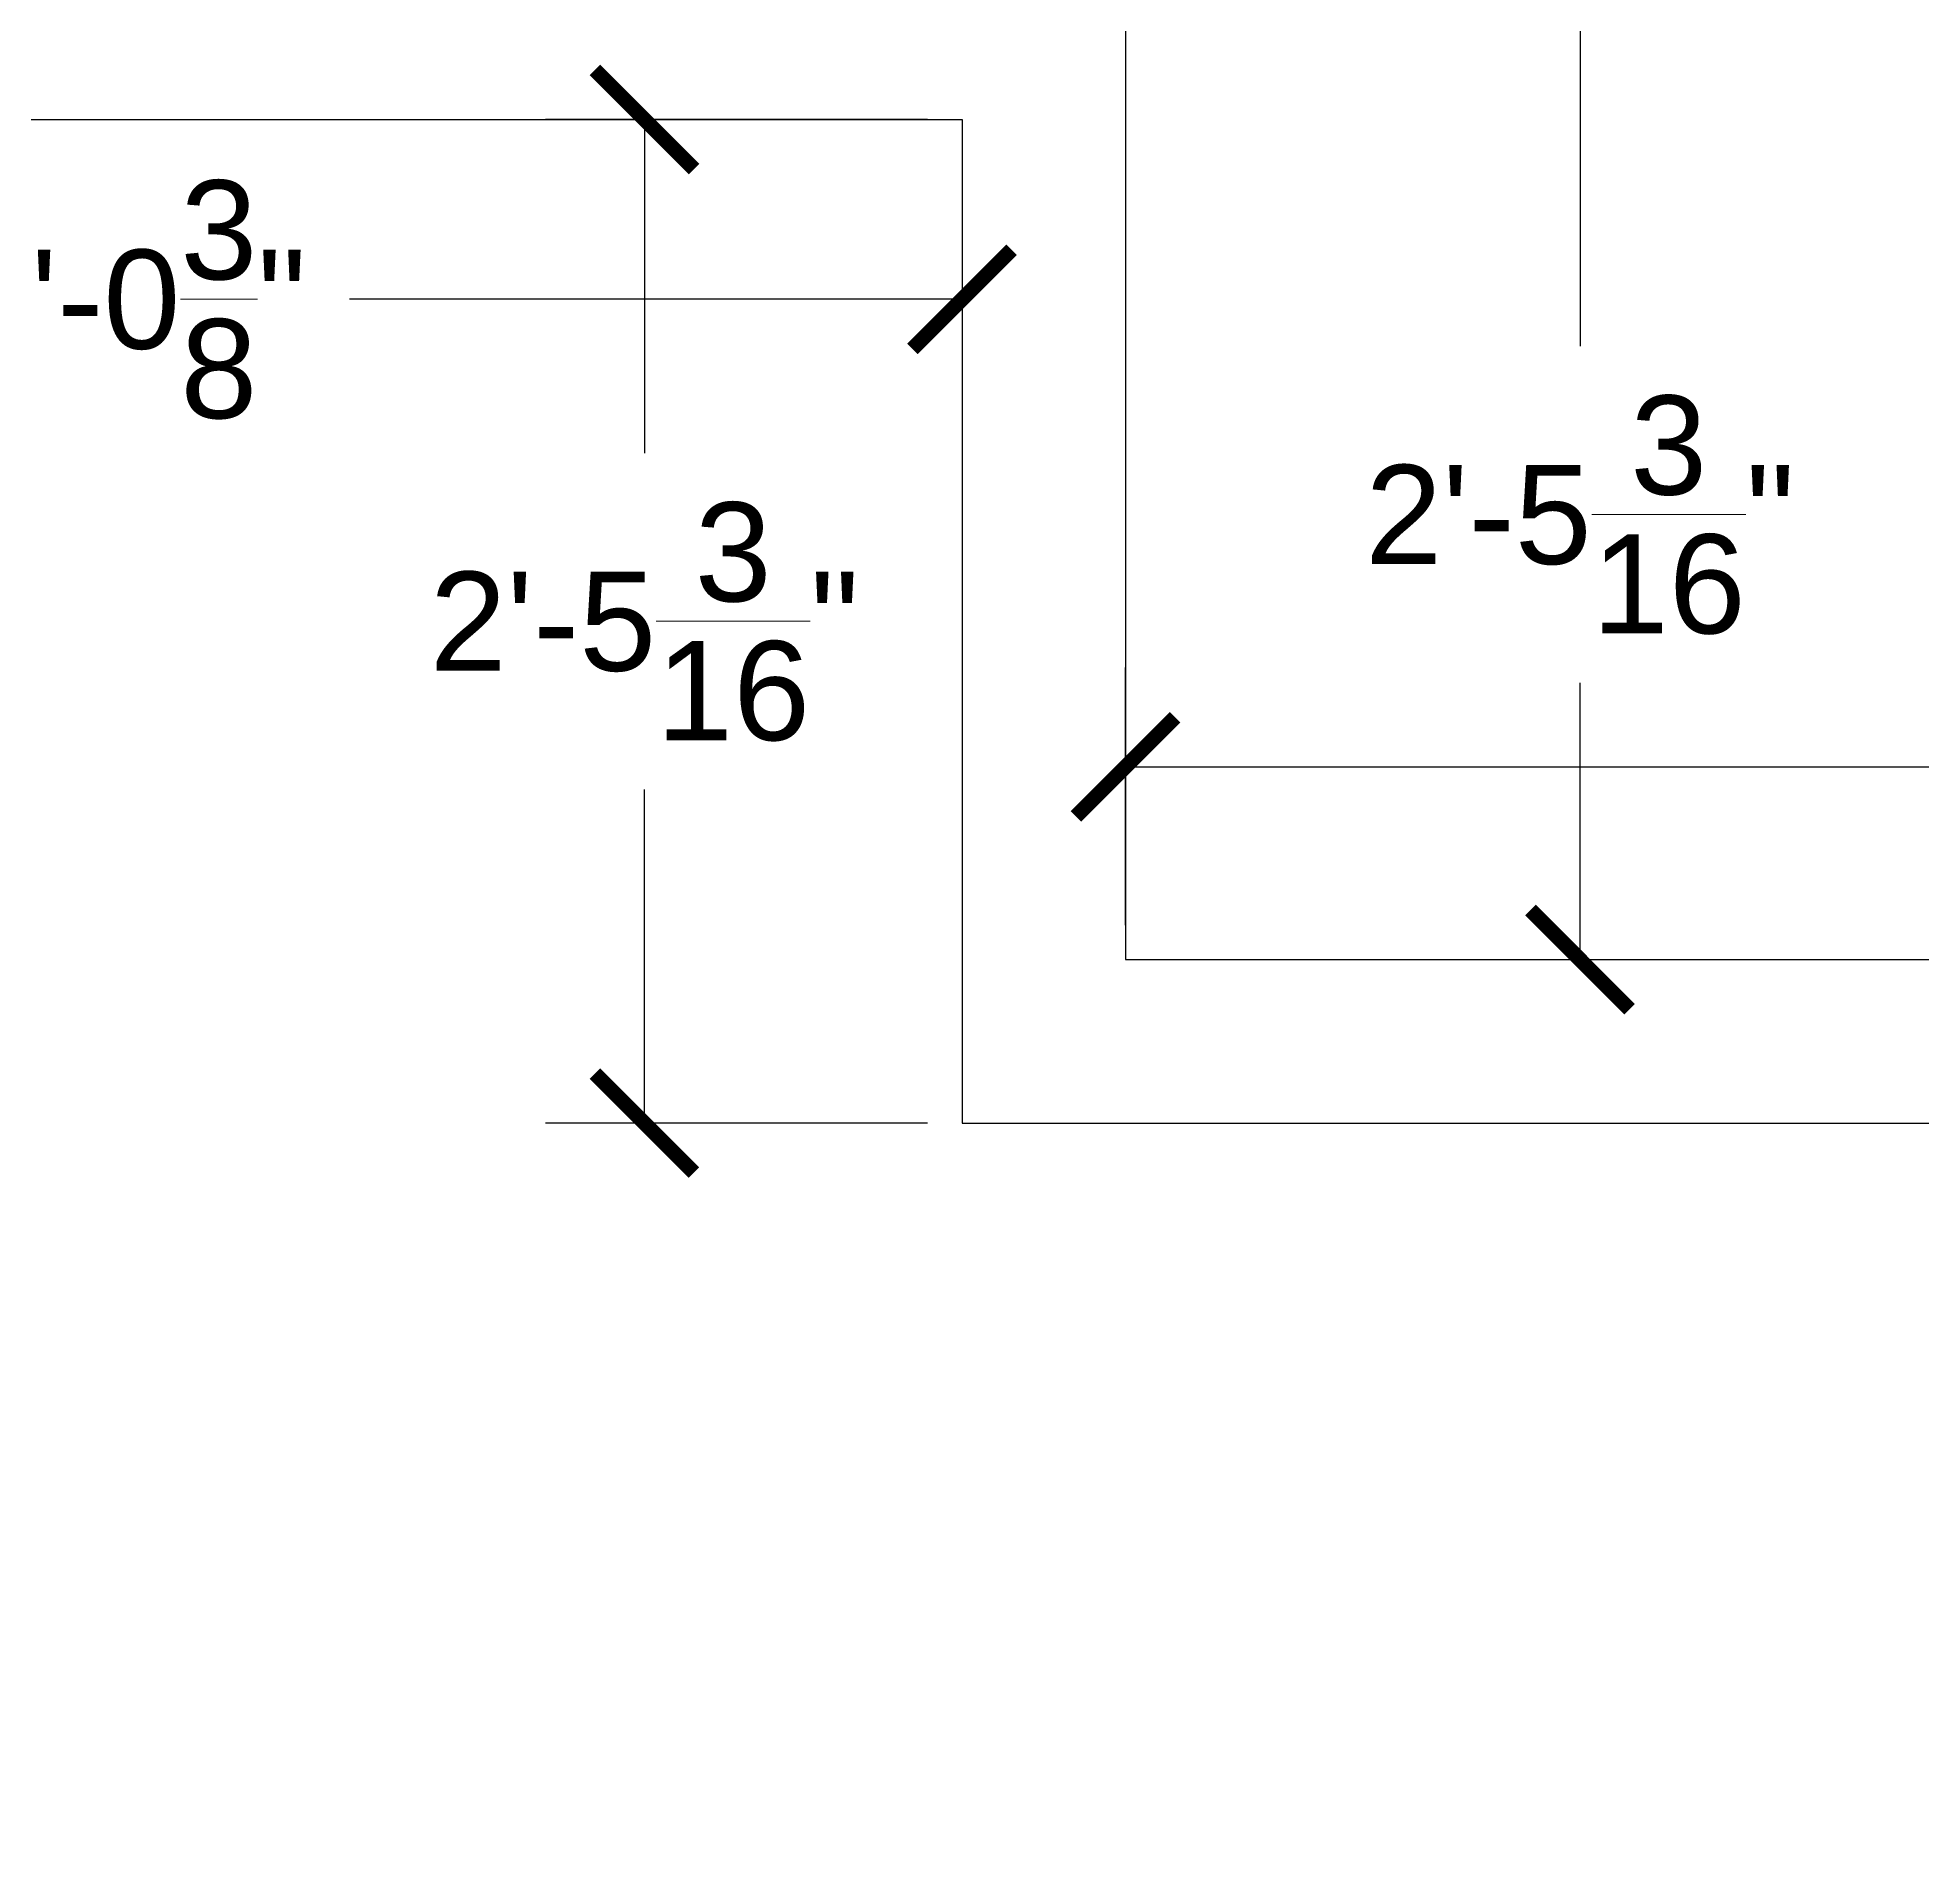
# Model space of a CAD drawing. Header units: inches. Extents: x 6 to 388, y 74 to 528.
# Drawn here: x 61.2 to 115.9, y 193.2 to 245.5 of the extents above; entities that cross this region are included whole.
import ezdxf

# ---------------------------------------------------------------- set-up
doc = ezdxf.new("R2010")
doc.units = ezdxf.units.IN
doc.header["$MEASUREMENT"] = 0
doc.layers.get('0').update_dxf_attribs({"lineweight": 9})
for name, color, linetype, lineweight in [('A201-Dimensions', 7, 'Continuous', 9), ('A201-Floorplan-2nd-floor', 7, 'Continuous', 9), ('A201-RCP', 7, 'Continuous', 9)]:
    doc.layers.add(name, color=color, linetype=linetype, lineweight=lineweight)
doc.styles.add('Annotative', font='Arial.ttf')
doc.dimstyles.new('Annotative', dxfattribs={"dimtxt": 0.18, "dimasz": 0.18, "dimexe": 0.18, "dimexo": 0.0625, "dimgap": 0.09, "dimtad": 0, "dimtih": 1, "dimtoh": 1, "dimdec": 4, "dimzin": 0, "dimdsep": 46, "dimlunit": 4, "dimtxsty": 'Annotative', "dimblk": 'ARCHTICK', "dimblk1": 'ARCHTICK', "dimblk2": 'ARCHTICK', "dimcen": 0.09, "dimadec": 0, "dimazin": 0, "dimtfac": 1, "dimtdec": 4, "dimtofl": 0, "dimtmove": 0, "dimatfit": 3, "dimldrblk": 'ARCHTICK', "dimfxl": 1, "dimtolj": 1, "dimtzin": 0, "dimarcsym": 0})

# ---------------------------------------------------------------- blocks, each defined once
blk = doc.blocks.new('_ArchTick')
at = {"color": 0, "linetype": 'ByBlock', "lineweight": 30, "const_width": 0.15}
blk.add_lwpolyline([(-0.5, -0.5), (0.5, 0.5)], dxfattribs=at)
blk = doc.blocks.new('*D604')
at = {"layer": 'A201-Dimensions', "color": 0, "lineweight": -2, "transparency": 16777216}
for p, q in [((39.697, 242.169), (39.697, 235.066)), ((88.041, 242.169), (88.041, 235.066)), ((39.697, 237.946), (57.498, 237.946)), ((88.041, 237.946), (70.24, 237.946))]:
    blk.add_line(p, q, dxfattribs=at)
at = {"layer": 'A201-Dimensions', "color": 0, "lineweight": -2, "transparency": 16777216, "xscale": 2.88, "yscale": 2.88, "zscale": 2.88, "rotation": 180}
blk.add_blockref('_ArchTick', (39.697, 237.946), dxfattribs=at)
at = {"layer": 'A201-Dimensions', "color": 0, "lineweight": -2, "transparency": 16777216, "xscale": 2.88, "yscale": 2.88, "zscale": 2.88}
blk.add_blockref('_ArchTick', (88.041, 237.946), dxfattribs=at)
at = {"layer": 'A201-Dimensions', "color": 0, "lineweight": 5, "transparency": 16777216, "insert": (63.869, 237.946), "char_height": 2.88, "attachment_point": 5, "style": 'Annotative'}
blk.add_mtext('\\A1;4\'-0{\\H1x;\\S3/8;}"', dxfattribs=at)
blk = doc.blocks.new('*D606')
at = {"layer": 'A201-Dimensions', "color": 0, "lineweight": -2, "transparency": 16777216}
for p, q in [((93.791, 247.919), (108.879, 247.919)), ((105.999, 247.919), (105.999, 236.579)), ((105.999, 218.763), (105.999, 226.806)), ((93.791, 218.763), (108.879, 218.763))]:
    blk.add_line(p, q, dxfattribs=at)
at = {"layer": 'A201-Dimensions', "color": 0, "lineweight": -2, "transparency": 16777216, "xscale": 2.88, "yscale": 2.88, "zscale": 2.88}
for p, rotation in [((105.999, 247.919), 90), ((105.999, 218.763), 270)]:
    blk.add_blockref('_ArchTick', p, dxfattribs=dict(at, rotation=rotation))
at = {"layer": 'A201-Dimensions', "color": 0, "lineweight": 5, "transparency": 16777216, "insert": (105.999, 231.693), "char_height": 2.88, "attachment_point": 5, "style": 'Annotative'}
blk.add_mtext('\\A1;2\'-5{\\H1x;\\S3/16;}"', dxfattribs=at)
blk = doc.blocks.new('*D603')
at = {"layer": 'A201-Dimensions', "color": 0, "lineweight": -2, "transparency": 16777216}
for p, q in [((87.041, 243.169), (75.934, 243.169)), ((78.814, 243.169), (78.814, 233.478)), ((78.814, 214.013), (78.814, 223.705)), ((87.041, 214.013), (75.934, 214.013))]:
    blk.add_line(p, q, dxfattribs=at)
at = {"layer": 'A201-Dimensions', "color": 0, "lineweight": -2, "transparency": 16777216, "xscale": 2.88, "yscale": 2.88, "zscale": 2.88}
for p, rotation in [((78.814, 243.169), 90), ((78.814, 214.013), 270)]:
    blk.add_blockref('_ArchTick', p, dxfattribs=dict(at, rotation=rotation))
at = {"layer": 'A201-Dimensions', "color": 0, "lineweight": 5, "transparency": 16777216, "insert": (78.814, 228.591), "char_height": 2.88, "attachment_point": 5, "style": 'Annotative'}
blk.add_mtext('\\A1;2\'-5{\\H1x;\\S3/16;}"', dxfattribs=at)
blk = doc.blocks.new('*D674')
at = {"layer": 'A201-Dimensions', "color": 0, "lineweight": -2, "transparency": 16777216}
for p, q in [((92.791, 219.763), (92.791, 227.243)), ((168.943, 219.763), (168.943, 227.243)), ((92.791, 224.363), (124.546, 224.363)), ((168.943, 224.363), (137.188, 224.363))]:
    blk.add_line(p, q, dxfattribs=at)
at = {"layer": 'A201-Dimensions', "color": 0, "lineweight": -2, "transparency": 16777216, "xscale": 2.88, "yscale": 2.88, "zscale": 2.88, "rotation": 180}
blk.add_blockref('_ArchTick', (92.791, 224.363), dxfattribs=at)
at = {"layer": 'A201-Dimensions', "color": 0, "lineweight": -2, "transparency": 16777216, "xscale": 2.88, "yscale": 2.88, "zscale": 2.88}
blk.add_blockref('_ArchTick', (168.943, 224.363), dxfattribs=at)
at = {"layer": 'A201-Dimensions', "color": 0, "lineweight": 5, "transparency": 16777216, "insert": (130.867, 224.363), "char_height": 2.88, "attachment_point": 5, "style": 'Annotative'}
blk.add_mtext('\\A1;6\'-4{\\H1x;\\S1/8;}"', dxfattribs=at)

msp = doc.modelspace()

# ---------------------------------------------------------------- linework, layer by layer
at = {"layer": 'A201-Floorplan-2nd-floor', "lineweight": -3}
for points in [[(39.70693, 283.79438), (39.71879, 247.91938), (92.79071, 247.91938), (92.79071, 218.76313), (168.94289, 218.76313), (168.94289, 257.52816)], [(39.69696, 243.16938), (88.04071, 243.16938), (88.04071, 214.01313), (147.50946, 214.01313), (147.50946, 211.30496)]]:
    msp.add_lwpolyline(points, dxfattribs=at)
at = {"layer": 'A201-RCP', "color": 5, "lineweight": 5}
msp.add_lwpolyline([(39.71879, 247.91938), (92.79071, 247.91938), (92.79071, 218.76313), (168.94289, 218.76313), (168.94289, 392.04497), (39.67112, 392.04497), (39.67112, 247.91938)], dxfattribs=at)
at = {"layer": 'A201-RCP', "color": 3, "lineweight": 5}
msp.add_lwpolyline([(147.50946, 90.82563), (147.50946, 214.01313), (88.04071, 214.01313), (88.04071, 243.16938), (39.72036, 243.16938), (39.77075, 90.82563)], close=True, dxfattribs=at)

# ---------------------------------------------------------------- dimensions: what is measured, and where the dimension line sits
at = {"layer": 'A201-Dimensions', "lineweight": 5}
dim = msp.add_linear_dim(base=(105.9990696107, 218.7631295642), p1=(92.7907063907, 247.9193795642), p2=(92.7907063907, 218.7631295642), angle=90, dimstyle='Annotative', dxfattribs=at)
dim.commit()
dim.dimension.update_dxf_attribs({"geometry": '*D606', "text_midpoint": (105.9990696107, 231.6928751602), "dimtype": 160})
dim = msp.add_linear_dim(base=(78.8139728208, 214.0131295642), p1=(88.0407063907, 243.1693795642), p2=(88.0407063907, 214.0131295642), angle=90, dimstyle='Annotative', dxfattribs=at)
dim.commit()
dim.dimension.update_dxf_attribs({"geometry": '*D603', "text_midpoint": (78.8139728208, 228.5912545642)})
dim = msp.add_linear_dim(base=(88.0407063907, 237.9457810743), p1=(39.6969563907, 243.1693795642), p2=(88.0407063907, 243.1693795642), dimstyle='Annotative', dxfattribs=at)
dim.commit()
dim.dimension.update_dxf_attribs({"geometry": '*D604', "text_midpoint": (63.8688313907, 237.9457810743), "dimtype": 160})
dim = msp.add_linear_dim(base=(168.94289, 224.36345), p1=(92.79071, 218.76313), p2=(168.94289, 218.76313), dimstyle='Annotative', dxfattribs=at)
dim.commit()
dim.dimension.update_dxf_attribs({"geometry": '*D674', "text_midpoint": (130.8668, 224.36345)})

doc.saveas('drawing.dxf')
